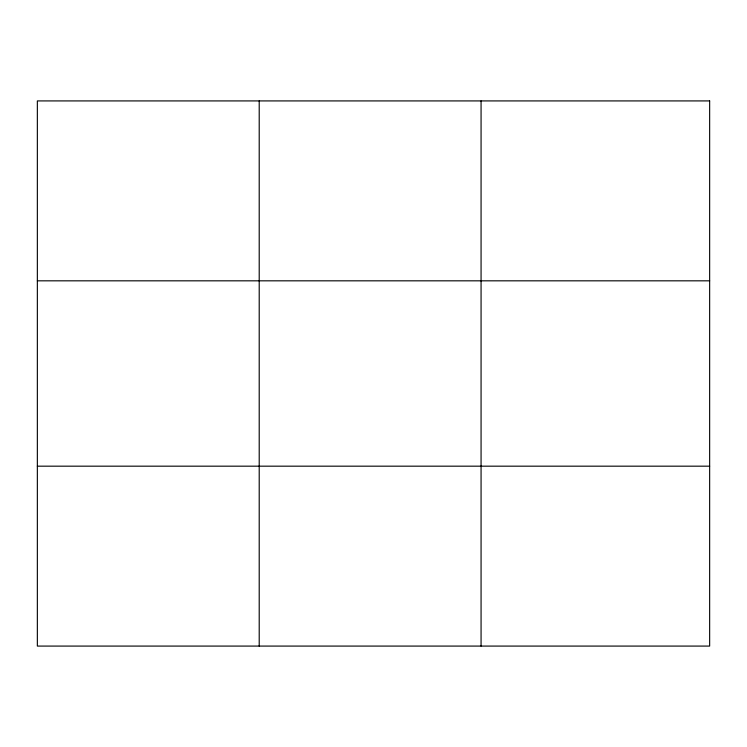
<?xml version="1.0" encoding="UTF-8"?>
<svg xmlns="http://www.w3.org/2000/svg" width="747" height="747" viewBox="0 0 747 747"><rect width="100%" height="100%" fill="white"/><g stroke="black" fill="none" stroke-linecap="round" stroke-linejoin="round"><path stroke-width="1.12" d="M259.209 100.92L259.209 646.08M481.068 100.92L481.068 646.08M37.35 280.825L709.65 280.825M37.35 466.175L709.65 466.175M709.65 100.92L709.65 646.08L37.35 646.08L37.35 100.92L709.65 100.92"/></g></svg>
